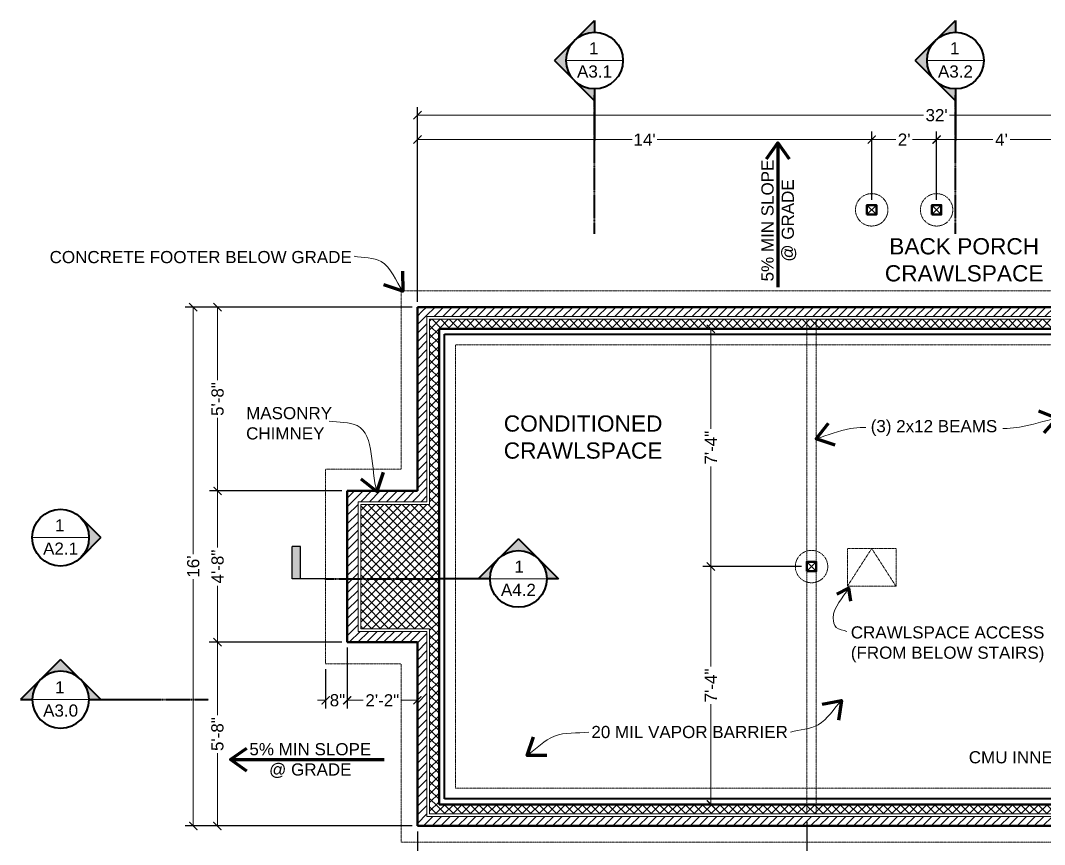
# Model space of a CAD drawing. Header units: inches. Extents: x -54 to 15382, y 469 to 41738.
# Drawn here: x 57.2 to 435.9, y 6570.4 to 6875.4 of the extents above; entities that cross this region are included whole.
import ezdxf

# ---------------------------------------------------------------- set-up
doc = ezdxf.new("R2010")
doc.units = ezdxf.units.IN
doc.header["$MEASUREMENT"] = 0
doc.linetypes.add('CENTER', pattern=[2, 1.25, -0.25, 0.25, -0.25])
doc.linetypes.add('DASHED2', pattern=[0.375, 0.25, -0.125])
doc.layers.get('0').update_dxf_attribs({"lineweight": 9})
for name, color, linetype, lineweight in [('1', 7, 'Continuous', 9), ('2', 7, 'Continuous', 18), ('4', 7, 'Continuous', 40), ('5', 7, 'Continuous', 50), ('A-DIMSx', 7, 'Continuous', 9), ('A-LINK', 7, 'Continuous', 40), ('A-TEXTx', 7, 'Continuous', 18)]:
    doc.layers.add(name, color=color, linetype=linetype, lineweight=lineweight)
doc.styles.get("Standard").update_dxf_attribs({"font": 'arial.ttf'})
doc.dimstyles.get("Standard").update_dxf_attribs({"dimtxt": 3, "dimasz": 2, "dimexe": 0.03125, "dimexo": 0.0625, "dimgap": 0.03125, "dimtad": 0, "dimtoh": 1, "dimdec": 4, "dimlfac": 0.99985, "dimzin": 0, "dimdsep": 46, "dimlunit": 4, "dimtxsty": 'Standard', "dimblk": 'ARCHTICK', "dimblk1": 'ARCHTICK', "dimblk2": 'ARCHTICK', "dimcen": 0.09, "dimclrt": 256, "dimadec": 0, "dimazin": 0, "dimtfac": 1, "dimtdec": 4, "dimtofl": 0, "dimtmove": 0, "dimatfit": 3, "dimfxl": 1, "dimtolj": 1, "dimtzin": 0, "dimarcsym": 0})
pattern_1 = [(45, (12, 0), (-1.59099026, 1.59099026), [])]
pattern_2 = [(45, (12, 0), (-1.59099026, 1.59099026), []), (135, (12, 0), (-1.59099026, -1.59099026), [])]

# ---------------------------------------------------------------- blocks, each defined once
blk = doc.blocks.new('Section Callout')
at = {"layer": 'A-LINK', "ltscale": 0.1}
h = blk.add_hatch(color=256, dxfattribs=at)
h.paths.add_polyline_path([(1891.06, 7392.5), (1883.64, 7385.08), (1891.06, 7377.65, -0.198912), (1887.98, 7385.08, -0.198912)])
h.paths.add_polyline_path([(1898.48, 7399.92), (1891.06, 7392.5, -0.198912), (1898.48, 7395.58)])
h.paths.add_polyline_path([(1891.06, 7377.65), (1898.48, 7370.23), (1898.48, 7374.58, -0.198912)])
for p, q in [((1883.64, 7385.08), (1898.48, 7399.92)), ((1898.48, 7399.92), (1898.48, 7395.58)), ((1883.64, 7385.08), (1898.48, 7370.23)), ((1898.48, 7374.58), (1898.48, 7370.23)), ((1898.48, 7370.23), (1898.48, 7355.49))]:
    blk.add_line(p, q, dxfattribs=at)
blk.add_circle((1898.48, 7385.08), 10.5, dxfattribs=at)
blk = doc.blocks.new('Elevation Callout - 1')
at = {"layer": 'A-LINK', "ltscale": 0.1}
blk.add_hatch(color=256, dxfattribs=at).paths.add_polyline_path([(2031.59, 7377.65), (2039.01, 7370.23), (2046.43, 7377.65, -0.198912), (2039.01, 7374.58, -0.198912)])
for q in [(2031.59, 7377.65), (2046.43, 7377.65)]:
    blk.add_line((2039.01, 7370.23), q, dxfattribs=at)
blk.add_circle((2039.01, 7385.08), 10.5, dxfattribs=at)
blk = doc.blocks.new('_ArchTick')
at = {"color": 0, "linetype": 'ByBlock', "lineweight": 0, "const_width": 0.15}
blk.add_lwpolyline([(-0.5, -0.5), (0.5, 0.5)], dxfattribs=at)
blk = doc.blocks.new('*D182')
at = {"layer": 'A-DIMSx', "color": 0, "lineweight": -2, "ltscale": 0.1}
for p, q in [((202, 6769.27), (127.07, 6769.27)), ((176, 6701.27), (127.07, 6701.27))]:
    blk.add_line(p, q, dxfattribs=at)
at = {"layer": 'A-DIMSx', "color": 0, "lineweight": 5, "ltscale": 0.1}
for p, q in [((130.07, 6769.27), (130.07, 6742.27)), ((130.07, 6701.27), (130.07, 6728.28))]:
    blk.add_line(p, q, dxfattribs=at)
at = {"layer": 'A-DIMSx', "color": 0, "lineweight": 5, "xscale": 3, "yscale": 3, "zscale": 3}
for p, rotation in [((130.07, 6769.27), 90), ((130.07, 6701.27), 270)]:
    blk.add_blockref('_ArchTick', p, dxfattribs=dict(at, rotation=rotation))
at = {"layer": 'A-DIMSx', "ltscale": 0.25, "insert": (130.07, 6735.27), "char_height": 4.5, "attachment_point": 5, "rotation": 90}
blk.add_mtext('\\A1;5\'-8"', dxfattribs=at)
blk = doc.blocks.new('*D183')
at = {"layer": 'A-DIMSx', "color": 0, "lineweight": -2, "ltscale": 0.1}
for p, q in [((176, 6701.27), (127.07, 6701.27)), ((176, 6645.27), (127.07, 6645.27))]:
    blk.add_line(p, q, dxfattribs=at)
at = {"layer": 'A-DIMSx', "color": 0, "lineweight": 5, "ltscale": 0.1}
for p, q in [((130.07, 6701.27), (130.07, 6680.35)), ((130.07, 6645.27), (130.07, 6666.2))]:
    blk.add_line(p, q, dxfattribs=at)
at = {"layer": 'A-DIMSx', "color": 0, "lineweight": 5, "xscale": 3, "yscale": 3, "zscale": 3}
for p, rotation in [((130.07, 6701.27), 90), ((130.07, 6645.27), 270)]:
    blk.add_blockref('_ArchTick', p, dxfattribs=dict(at, rotation=rotation))
at = {"layer": 'A-DIMSx', "ltscale": 0.25, "insert": (130.07, 6673.27), "char_height": 4.5, "attachment_point": 5, "rotation": 90}
blk.add_mtext('\\A1;4\'-8"', dxfattribs=at)
blk = doc.blocks.new('*D184')
at = {"layer": 'A-DIMSx', "color": 0, "lineweight": -2, "ltscale": 0.1}
for p, q in [((176, 6645.27), (127.01, 6645.27)), ((202, 6577.27), (127.01, 6577.27))]:
    blk.add_line(p, q, dxfattribs=at)
at = {"layer": 'A-DIMSx', "color": 0, "lineweight": 5, "ltscale": 0.1}
for p, q in [((130.01, 6645.27), (130.01, 6618.27)), ((130.01, 6577.27), (130.01, 6604.28))]:
    blk.add_line(p, q, dxfattribs=at)
at = {"layer": 'A-DIMSx', "color": 0, "lineweight": 5, "xscale": 3, "yscale": 3, "zscale": 3}
for p, rotation in [((130.01, 6645.27), 90), ((130.01, 6577.27), 270)]:
    blk.add_blockref('_ArchTick', p, dxfattribs=dict(at, rotation=rotation))
at = {"layer": 'A-DIMSx', "ltscale": 0.25, "insert": (130.01, 6611.27), "char_height": 4.5, "attachment_point": 5, "rotation": 90}
blk.add_mtext('\\A1;5\'-8"', dxfattribs=at)
blk = doc.blocks.new('*D185')
at = {"layer": 'A-DIMSx', "color": 0, "lineweight": -2, "ltscale": 0.1}
for p, q in [((202, 6769.27), (118.07, 6769.27)), ((202, 6577.27), (118.07, 6577.27))]:
    blk.add_line(p, q, dxfattribs=at)
at = {"layer": 'A-DIMSx', "color": 0, "lineweight": 5, "ltscale": 0.1}
for p, q in [((121.07, 6769.27), (121.07, 6677.88)), ((121.07, 6577.27), (121.07, 6668.67))]:
    blk.add_line(p, q, dxfattribs=at)
at = {"layer": 'A-DIMSx', "color": 0, "lineweight": 5, "xscale": 3, "yscale": 3, "zscale": 3}
for p, rotation in [((121.07, 6769.27), 90), ((121.07, 6577.27), 270)]:
    blk.add_blockref('_ArchTick', p, dxfattribs=dict(at, rotation=rotation))
at = {"layer": 'A-DIMSx', "ltscale": 0.25, "insert": (121.07, 6673.27), "char_height": 4.5, "attachment_point": 5, "rotation": 90}
blk.add_mtext("\\A1;16'", dxfattribs=at)
blk = doc.blocks.new('*D186')
at = {"layer": 'A-DIMSx', "color": 0, "lineweight": -2, "ltscale": 0.1}
for p, q in [((204, 6771.27), (204, 6834.27)), ((372, 6809.02), (372, 6834.27))]:
    blk.add_line(p, q, dxfattribs=at)
at = {"layer": 'A-DIMSx', "color": 0, "lineweight": 5, "ltscale": 0.1}
for p, q in [((204, 6831.27), (283.39, 6831.27)), ((372, 6831.27), (292.61, 6831.27))]:
    blk.add_line(p, q, dxfattribs=at)
at = {"layer": 'A-DIMSx', "color": 0, "lineweight": 5, "xscale": 3, "yscale": 3, "zscale": 3, "rotation": 180}
blk.add_blockref('_ArchTick', (204, 6831.27), dxfattribs=at)
at = {"layer": 'A-DIMSx', "color": 0, "lineweight": 5, "xscale": 3, "yscale": 3, "zscale": 3}
blk.add_blockref('_ArchTick', (372, 6831.27), dxfattribs=at)
at = {"layer": 'A-DIMSx', "ltscale": 0.25, "insert": (288, 6831.27), "char_height": 4.5, "attachment_point": 5}
blk.add_mtext("\\A1;14'", dxfattribs=at)
blk = doc.blocks.new('*D187')
at = {"layer": 'A-DIMSx', "color": 0, "lineweight": -2, "ltscale": 0.1}
for p, q in [((204, 6777.28), (204, 6843.28)), ((588, 6777.28), (588, 6843.28))]:
    blk.add_line(p, q, dxfattribs=at)
at = {"layer": 'A-DIMSx', "color": 0, "lineweight": 5, "ltscale": 0.1}
for p, q in [((204, 6840.28), (391.18, 6840.28)), ((588, 6840.28), (400.82, 6840.28))]:
    blk.add_line(p, q, dxfattribs=at)
at = {"layer": 'A-DIMSx', "color": 0, "lineweight": 5, "xscale": 3, "yscale": 3, "zscale": 3, "rotation": 180}
blk.add_blockref('_ArchTick', (204, 6840.28), dxfattribs=at)
at = {"layer": 'A-DIMSx', "color": 0, "lineweight": 5, "xscale": 3, "yscale": 3, "zscale": 3}
blk.add_blockref('_ArchTick', (588, 6840.28), dxfattribs=at)
at = {"layer": 'A-DIMSx', "ltscale": 0.25, "insert": (396, 6840.28), "char_height": 4.5, "attachment_point": 5}
blk.add_mtext("\\A1;32'", dxfattribs=at)
blk = doc.blocks.new('*D188')
at = {"layer": 'A-DIMSx', "color": 0, "lineweight": -2, "ltscale": 0.1}
for p, q in [((178, 6643.27), (178, 6620.78)), ((204, 6622.79), (204, 6620.78))]:
    blk.add_line(p, q, dxfattribs=at)
at = {"layer": 'A-DIMSx', "color": 0, "lineweight": 5, "ltscale": 0.1}
for p, q in [((178, 6623.78), (183.97, 6623.78)), ((204, 6623.78), (198.03, 6623.78))]:
    blk.add_line(p, q, dxfattribs=at)
at = {"layer": 'A-DIMSx', "color": 0, "lineweight": 5, "xscale": 3, "yscale": 3, "zscale": 3, "rotation": 180}
blk.add_blockref('_ArchTick', (178, 6623.78), dxfattribs=at)
at = {"layer": 'A-DIMSx', "color": 0, "lineweight": 5, "xscale": 3, "yscale": 3, "zscale": 3}
blk.add_blockref('_ArchTick', (204, 6623.78), dxfattribs=at)
at = {"layer": 'A-DIMSx', "ltscale": 0.25, "insert": (191, 6623.78), "char_height": 4.5, "attachment_point": 5}
blk.add_mtext('\\A1;2\'-2"', dxfattribs=at)
blk = doc.blocks.new('*D193')
at = {"layer": 'A-DIMSx', "color": 0, "lineweight": -2, "ltscale": 0.1}
for p, q in [((204, 6575.27), (204, 6451.44)), ((588, 6575.27), (588, 6451.44))]:
    blk.add_line(p, q, dxfattribs=at)
at = {"layer": 'A-DIMSx', "color": 0, "lineweight": 5, "ltscale": 0.1}
for p, q in [((204, 6454.44), (391.18, 6454.44)), ((588, 6454.44), (400.82, 6454.44))]:
    blk.add_line(p, q, dxfattribs=at)
at = {"layer": 'A-DIMSx', "color": 0, "lineweight": 5, "xscale": 3, "yscale": 3, "zscale": 3}
for p, rotation in [((204, 6454.44), 90), ((588, 6454.44), 270)]:
    blk.add_blockref('_ArchTick', p, dxfattribs=dict(at, rotation=rotation))
at = {"layer": 'A-DIMSx', "ltscale": 0.25, "insert": (396, 6454.44), "char_height": 4.5, "attachment_point": 5}
blk.add_mtext("\\A1;32'", dxfattribs=at)
blk = doc.blocks.new('*D194')
at = {"layer": 'A-DIMSx', "color": 0, "lineweight": -2, "ltscale": 0.1}
for p, q in [((204, 6575.27), (204, 6460.51)), ((219, 6493.25), (219, 6460.51))]:
    blk.add_line(p, q, dxfattribs=at)
at = {"layer": 'A-DIMSx', "color": 0, "lineweight": 5, "ltscale": 0.1}
for p, q in [((204, 6463.51), (201, 6463.51)), ((219, 6463.51), (222, 6463.51))]:
    blk.add_line(p, q, dxfattribs=at)
at = {"layer": 'A-DIMSx', "color": 0, "lineweight": 5, "xscale": 3, "yscale": 3, "zscale": 3}
blk.add_blockref('_ArchTick', (204, 6463.51), dxfattribs=at)
at = {"layer": 'A-DIMSx', "color": 0, "lineweight": 5, "xscale": 3, "yscale": 3, "zscale": 3, "rotation": 180}
blk.add_blockref('_ArchTick', (219, 6463.51), dxfattribs=at)
at = {"layer": 'A-DIMSx', "ltscale": 0.25, "insert": (211.5, 6463.51), "char_height": 4.5, "attachment_point": 5}
blk.add_mtext('\\A1;1\'-3"', dxfattribs=at)
blk = doc.blocks.new('*D195')
at = {"layer": 'A-DIMSx', "color": 0, "lineweight": -2, "ltscale": 0.1}
for p, q in [((204, 6575.27), (204, 6547.27)), ((348, 6578.77), (348, 6547.27))]:
    blk.add_line(p, q, dxfattribs=at)
at = {"layer": 'A-DIMSx', "color": 0, "lineweight": 5, "ltscale": 0.1}
for p, q in [((204, 6550.27), (271.39, 6550.27)), ((348, 6550.27), (280.61, 6550.27))]:
    blk.add_line(p, q, dxfattribs=at)
at = {"layer": 'A-DIMSx', "color": 0, "lineweight": 5, "xscale": 3, "yscale": 3, "zscale": 3, "rotation": 180}
blk.add_blockref('_ArchTick', (204, 6550.27), dxfattribs=at)
at = {"layer": 'A-DIMSx', "color": 0, "lineweight": 5, "xscale": 3, "yscale": 3, "zscale": 3}
blk.add_blockref('_ArchTick', (348, 6550.27), dxfattribs=at)
at = {"layer": 'A-DIMSx', "ltscale": 0.25, "insert": (276, 6550.27), "char_height": 4.5, "attachment_point": 5}
blk.add_mtext("\\A1;12'", dxfattribs=at)
blk = doc.blocks.new('*D216')
at = {"layer": 'A-DIMSx', "color": 0, "lineweight": -2, "ltscale": 0.1}
for p, q in [((348, 6578.77), (348, 6547.27)), ((444, 6578.84), (444, 6547.27))]:
    blk.add_line(p, q, dxfattribs=at)
at = {"layer": 'A-DIMSx', "color": 0, "lineweight": 5, "ltscale": 0.1}
for p, q in [((348, 6550.27), (392.94, 6550.27)), ((444, 6550.27), (399.06, 6550.27))]:
    blk.add_line(p, q, dxfattribs=at)
at = {"layer": 'A-DIMSx', "color": 0, "lineweight": 5, "xscale": 3, "yscale": 3, "zscale": 3, "rotation": 180}
blk.add_blockref('_ArchTick', (348, 6550.27), dxfattribs=at)
at = {"layer": 'A-DIMSx', "color": 0, "lineweight": 5, "xscale": 3, "yscale": 3, "zscale": 3}
blk.add_blockref('_ArchTick', (444, 6550.27), dxfattribs=at)
at = {"layer": 'A-DIMSx', "ltscale": 0.25, "insert": (396, 6550.27), "char_height": 4.5, "attachment_point": 5}
blk.add_mtext("\\A1;8'", dxfattribs=at)
blk = doc.blocks.new('*D218')
at = {"layer": 'A-DIMSx', "color": 0, "lineweight": -2, "ltscale": 0.1}
for p, q in [((396, 6809.02), (396, 6834.27)), ((444, 6809.02), (444, 6834.27))]:
    blk.add_line(p, q, dxfattribs=at)
at = {"layer": 'A-DIMSx', "color": 0, "lineweight": 5, "ltscale": 0.1}
for p, q in [((396, 6831.27), (416.85, 6831.27)), ((444, 6831.27), (423.15, 6831.27))]:
    blk.add_line(p, q, dxfattribs=at)
at = {"layer": 'A-DIMSx', "color": 0, "lineweight": 5, "xscale": 3, "yscale": 3, "zscale": 3, "rotation": 180}
blk.add_blockref('_ArchTick', (396, 6831.27), dxfattribs=at)
at = {"layer": 'A-DIMSx', "color": 0, "lineweight": 5, "xscale": 3, "yscale": 3, "zscale": 3}
blk.add_blockref('_ArchTick', (444, 6831.27), dxfattribs=at)
at = {"layer": 'A-DIMSx', "ltscale": 0.25, "insert": (420, 6831.27), "char_height": 4.5, "attachment_point": 5}
blk.add_mtext("\\A1;4'", dxfattribs=at)
blk = doc.blocks.new('Section Tail 1a')
at = {"layer": 'A-LINK', "lineweight": 5, "ltscale": 0.1}
blk.add_hatch(color=256, dxfattribs=at).paths.add_polyline_path([(5.4248, 3.0938), (5.4248, 3.1563), (5.1748, 3.1563), (5.1748, 3.0938)])
at = {"layer": 'A-LINK', "linetype": 'Continuous', "lineweight": 30, "ltscale": 0.1}
for p, q in [((5.4248, 3.1563), (5.1748, 3.1563)), ((5.1748, 3.0938), (5.1748, 3.1563)), ((5.4248, 3.0938), (5.1748, 3.0938)), ((5.4248, 2.9063), (5.4248, 3.1563))]:
    blk.add_line(p, q, dxfattribs=at)
blk = doc.blocks.new('*D221')
at = {"layer": 'A-DIMSx', "color": 0, "lineweight": -2, "ltscale": 0.1}
for p, q in [((372, 6809.02), (372, 6834.27)), ((396, 6809.02), (396, 6834.27))]:
    blk.add_line(p, q, dxfattribs=at)
at = {"layer": 'A-DIMSx', "color": 0, "lineweight": 5, "ltscale": 0.1}
for p, q in [((372, 6831.27), (380.89, 6831.27)), ((396, 6831.27), (387.11, 6831.27))]:
    blk.add_line(p, q, dxfattribs=at)
at = {"layer": 'A-DIMSx', "color": 0, "lineweight": 5, "xscale": 3, "yscale": 3, "zscale": 3, "rotation": 180}
blk.add_blockref('_ArchTick', (372, 6831.27), dxfattribs=at)
at = {"layer": 'A-DIMSx', "color": 0, "lineweight": 5, "xscale": 3, "yscale": 3, "zscale": 3}
blk.add_blockref('_ArchTick', (396, 6831.27), dxfattribs=at)
at = {"layer": 'A-DIMSx', "ltscale": 0.25, "insert": (384, 6831.27), "char_height": 4.5, "attachment_point": 5}
blk.add_mtext("\\A1;2'", dxfattribs=at)
blk = doc.blocks.new('*D239')
at = {"layer": 'A-DIMSx', "color": 0, "lineweight": -2, "ltscale": 0.1}
for p, q in [((346, 6673.27), (309.51, 6673.27)), ((311.95, 6585.27), (309.51, 6585.27))]:
    blk.add_line(p, q, dxfattribs=at)
at = {"layer": 'A-DIMSx', "color": 0, "lineweight": 5, "ltscale": 0.1}
for p, q in [((312.51, 6673.27), (312.51, 6636.25)), ((312.51, 6585.27), (312.51, 6622.3))]:
    blk.add_line(p, q, dxfattribs=at)
at = {"layer": 'A-DIMSx', "color": 0, "lineweight": 5, "xscale": 3, "yscale": 3, "zscale": 3}
for p, rotation in [((312.51, 6673.27), 90), ((312.51, 6585.27), 270)]:
    blk.add_blockref('_ArchTick', p, dxfattribs=dict(at, rotation=rotation))
at = {"layer": 'A-DIMSx', "ltscale": 0.25, "insert": (312.51, 6629.27), "char_height": 4.5, "attachment_point": 5, "rotation": 90}
blk.add_mtext('\\A1;7\'-4"', dxfattribs=at)
blk = doc.blocks.new('*D240')
at = {"layer": 'A-DIMSx', "color": 0, "lineweight": -2, "ltscale": 0.1}
for p, q in [((312.1, 6761.27), (309.51, 6761.27)), ((346, 6673.27), (309.51, 6673.27))]:
    blk.add_line(p, q, dxfattribs=at)
at = {"layer": 'A-DIMSx', "color": 0, "lineweight": 5, "ltscale": 0.1}
for p, q in [((312.51, 6761.27), (312.51, 6724.25)), ((312.51, 6673.27), (312.51, 6710.3))]:
    blk.add_line(p, q, dxfattribs=at)
at = {"layer": 'A-DIMSx', "color": 0, "lineweight": 5, "xscale": 3, "yscale": 3, "zscale": 3}
for p, rotation in [((312.51, 6761.27), 90), ((312.51, 6673.27), 270)]:
    blk.add_blockref('_ArchTick', p, dxfattribs=dict(at, rotation=rotation))
at = {"layer": 'A-DIMSx', "ltscale": 0.25, "insert": (312.51, 6717.27), "char_height": 4.5, "attachment_point": 5, "rotation": 90}
blk.add_mtext('\\A1;7\'-4"', dxfattribs=at)
blk = doc.blocks.new('*D270')
at = {"layer": 'A-DIMSx', "color": 0, "lineweight": -2, "ltscale": 0.1}
for p, q in [((178, 6643.27), (178, 6620.78)), ((170, 6635.27), (170, 6620.78))]:
    blk.add_line(p, q, dxfattribs=at)
at = {"layer": 'A-DIMSx', "color": 0, "lineweight": 5, "ltscale": 0.1}
for p, q in [((170, 6623.78), (167, 6623.78)), ((178, 6623.78), (181, 6623.78))]:
    blk.add_line(p, q, dxfattribs=at)
at = {"layer": 'A-DIMSx', "color": 0, "lineweight": 5, "xscale": 3, "yscale": 3, "zscale": 3}
blk.add_blockref('_ArchTick', (170, 6623.78), dxfattribs=at)
at = {"layer": 'A-DIMSx', "color": 0, "lineweight": 5, "xscale": 3, "yscale": 3, "zscale": 3, "rotation": 180}
blk.add_blockref('_ArchTick', (178, 6623.78), dxfattribs=at)
at = {"layer": 'A-DIMSx', "ltscale": 0.25, "insert": (174.4, 6623.78), "char_height": 4.5, "attachment_point": 5}
blk.add_mtext('\\A1;8"', dxfattribs=at)

msp = doc.modelspace()

# ---------------------------------------------------------------- hatches: boundary and pattern name
at = {"layer": '1', "ltscale": 0.25}
h = msp.add_hatch(dxfattribs=at)
h.set_pattern_fill('ANSI31', color=256, scale=18, style=0)
h.set_pattern_definition(pattern_1)
h.paths.add_polyline_path([(207.5000785, 6697.2747155), (207.5000785, 6765.7747155), (204.0000785, 6769.2747155), (204.0000785, 6701.2747155), (178.0000785, 6701.2747155), (178.0000785, 6668.6985302), (182.0000785, 6668.6985302), (182.0000785, 6697.2747155)])
h.paths.add_polyline_path([(207.5000785, 6580.7747155), (207.5000785, 6649.2747155), (182.0000785, 6649.2747155), (182.0000785, 6668.6985302), (178.0000785, 6668.6985302), (178.0000785, 6645.2747155), (204.0000785, 6645.2747155), (204.0000785, 6577.2747155)])
h = msp.add_hatch(dxfattribs=at)
h.set_pattern_fill('ANSI31', color=256, scale=18, style=0)
h.set_pattern_definition(pattern_1)
h.paths.add_polyline_path([(584.5000785, 6765.6809655), (588.0000785, 6769.1809655), (588.0000785, 6769.2747155), (204.0000785, 6769.2747155), (207.5000785, 6765.7747155), (584.5000785, 6765.7747155)])
h = msp.add_hatch(dxfattribs=at)
h.set_pattern_fill('ANSI37', color=256, scale=18, style=0)
h.set_pattern_definition(pattern_2)
h.paths.add_polyline_path([(212.0000785, 6668.6985302), (212.0000785, 6761.2747155), (208.5000785, 6764.7747155), (208.5000785, 6696.2747155), (183.0000785, 6696.2747155), (183.0000785, 6668.6985302), (211.7281767, 6668.6985302)])
h.paths.add_polyline_path([(212.0000785, 6585.2747155), (212.0000785, 6668.6985302), (211.7281767, 6668.6985302), (183.0000785, 6668.6985302), (183.0000785, 6650.2747155), (208.5000785, 6650.2747155), (208.5000785, 6581.7747155)])
h = msp.add_hatch(dxfattribs=at)
h.set_pattern_fill('ANSI37', color=256, scale=18, style=0)
h.set_pattern_definition(pattern_2)
h.paths.add_polyline_path([(580.0000785, 6761.2747155), (583.5000785, 6764.7747155), (208.5000785, 6764.7747155), (212.0000785, 6761.2747155)])
h = msp.add_hatch(dxfattribs=at)
h.set_pattern_fill('ANSI37', color=256, scale=18, style=0)
h.set_pattern_definition(pattern_2)
h.paths.add_polyline_path([(583.5000785, 6581.7747155), (580.0000785, 6585.2747155), (212.0000785, 6585.2747155), (208.5000785, 6581.7747155)])
h = msp.add_hatch(dxfattribs=at)
h.set_pattern_fill('ANSI31', color=256, scale=18, style=0)
h.set_pattern_definition(pattern_1)
h.paths.add_polyline_path([(588.0000785, 6577.2747155), (584.5000785, 6580.7747155), (207.5000785, 6580.7747155), (204.0000785, 6577.2747155)])

# ---------------------------------------------------------------- linework, layer by layer
at = {"layer": '1', "ltscale": 0.1}
for p, q in [((207.5000785, 6765.7747155), (584.5000785, 6765.7747155)), ((207.5000785, 6697.2747155), (207.5000785, 6765.7747155)), ((208.5000785, 6764.7747155), (583.5000785, 6764.7747155)), ((208.5000785, 6696.2747155), (208.5000785, 6764.7747155)), ((207.5000785, 6697.2747155), (182.0000785, 6697.2747155)), ((182.0000785, 6649.2747155), (182.0000785, 6697.2747155)), ((208.5000785, 6696.2747155), (183.0000785, 6696.2747155)), ((183.0000785, 6650.2747155), (183.0000785, 6696.2747155)), ((182.0000785, 6649.2747155), (207.5000785, 6649.2747155)), ((183.0000785, 6650.2747155), (208.5000785, 6650.2747155)), ((207.5000785, 6580.7747155), (207.5000785, 6649.2747155)), ((208.5000785, 6581.7747155), (208.5000785, 6650.2747155)), ((584.5000785, 6580.7747155), (207.5000785, 6580.7747155)), ((583.5000785, 6581.7747155), (208.5000785, 6581.7747155))]:
    msp.add_line(p, q, dxfattribs=at)
at = {"layer": '2', "ltscale": 0.1}
for p, q in [((258.9849509, 6860.5008975), (279.9849509, 6860.5008975)), ((392.4799967, 6860.5008975), (413.4799968, 6860.5008975)), ((61.5000784, 6683.9696035), (82.5000785, 6683.9696035)), ((230.8177112, 6668.6985302), (251.8177113, 6668.6985302)), ((61.5107043, 6624.0247155), (82.5107044, 6624.0247155))]:
    msp.add_line(p, q, dxfattribs=at)
at = {"layer": '2', "ltscale": 0.25}
for p, q in [((370.2500785, 6807.0247155), (373.7500785, 6803.5247155)), ((373.7500785, 6807.0247155), (370.2500785, 6803.5247155)), ((394.2500785, 6807.0247155), (397.7500785, 6803.5247155)), ((397.7500785, 6807.0247155), (394.2500785, 6803.5247155)), ((348.0000785, 6675.0247155), (351.5000785, 6671.5247155)), ((351.5000785, 6675.0247155), (348.0000785, 6671.5247155))]:
    msp.add_line(p, q, dxfattribs=at)
at = {"layer": '2', "linetype": 'DASHED2', "ltscale": 0.2}
for p, q in [((198.0000785, 6775.2747155), (594.0000785, 6775.2747155)), ((198.0000785, 6709.2747155), (198.0000785, 6775.2747155)), ((218.0000785, 6755.2747155), (574.0000785, 6755.2747155)), ((218.0000785, 6591.2747155), (218.0000785, 6755.2747155)), ((198.0000785, 6709.2747155), (170.0000785, 6709.2747155)), ((170.0000785, 6637.2747155), (170.0000785, 6709.2747155)), ((170.0000785, 6637.2747155), (198.0000785, 6637.2747155)), ((198.0000785, 6571.2747155), (198.0000785, 6637.2747155)), ((574.0000785, 6591.2747155), (218.0000785, 6591.2747155)), ((594.0000785, 6571.2747155), (198.0000785, 6571.2747155))]:
    msp.add_line(p, q, dxfattribs=at)
at = {"layer": '2', "linetype": 'DASHED2', "ltscale": 0.3}
for p, q in [((348.0000785, 6764.7747155), (348.0000785, 6581.7747155)), ((351.5000785, 6764.7747155), (351.5000785, 6581.7747155))]:
    msp.add_line(p, q, dxfattribs=at)
at = {"layer": '2', "linetype": 'DASHED2', "ltscale": 0.2, "flags": 128}
for points in [[(380.9889417, 6679.9582832), (380.9889417, 6665.9582832), (362.9889417, 6665.9582832), (362.9889417, 6679.9582832), (380.9889417, 6679.9582832)], [(380.9889417, 6665.9582832), (371.9889417, 6679.9582832), (362.9889417, 6665.9582832)]]:
    msp.add_lwpolyline(points, dxfattribs=at)
at = {"layer": '2', "linetype": 'DASHED2', "ltscale": 0.2}
for centre in [(372.0000785, 6805.2747155), (396.0000785, 6805.2747155), (349.7500785, 6673.2747155)]:
    msp.add_circle(centre, 6, dxfattribs=at)
at = {"layer": '4'}
for p, q in [((214.0000785, 6759.2747155), (578.0000785, 6759.2747155)), ((214.0000785, 6587.2747155), (214.0000785, 6759.2747155)), ((578.0000785, 6587.2747155), (214.0000785, 6587.2747155))]:
    msp.add_line(p, q, dxfattribs=at)
at = {"layer": '5'}
for p, q in [((204.0000785, 6769.2747155), (588.0000785, 6769.2747155)), ((204.0000785, 6701.2747155), (204.0000785, 6769.2747155)), ((212.0000785, 6761.2747155), (580.0000785, 6761.2747155)), ((212.0000785, 6585.2747155), (212.0000785, 6761.2747155)), ((178.0000785, 6645.2747155), (178.0000785, 6701.2747155)), ((204.0000785, 6701.2747155), (178.0000785, 6701.2747155)), ((178.0000785, 6645.2747155), (204.0000785, 6645.2747155)), ((204.0000785, 6577.2747155), (204.0000785, 6645.2747155)), ((580.0000785, 6585.2747155), (212.0000785, 6585.2747155)), ((588.0000785, 6577.2747155), (204.0000785, 6577.2747155))]:
    msp.add_line(p, q, dxfattribs=at)
at = {"layer": '5', "flags": 128}
for points in [[(370.2500785, 6803.5247155), (370.2500785, 6807.0247155), (373.7500785, 6807.0247155), (373.7500785, 6803.5247155), (370.2500785, 6803.5247155)], [(394.2500785, 6803.5247155), (394.2500785, 6807.0247155), (397.7500785, 6807.0247155), (397.7500785, 6803.5247155), (394.2500785, 6803.5247155)], [(348.0000785, 6671.5247155), (348.0000785, 6675.0247155), (351.5000785, 6675.0247155), (351.5000785, 6671.5247155), (348.0000785, 6671.5247155)]]:
    msp.add_lwpolyline(points, dxfattribs=at)
at = {"layer": 'A-LINK', "linetype": 'CENTER', "ltscale": 0.15}
for p, q in [((269.4849509, 6796.3626708), (269.4849509, 6847.7729754)), ((402.9799968, 6796.3626708), (402.9799968, 6847.7729754)), ((169.6854381, 6668.6985302), (211.7281767, 6668.6985302)), ((84.7386264, 6624.0247155), (126.7205219, 6624.0247155))]:
    msp.add_line(p, q, dxfattribs=at)

# ---------------------------------------------------------------- block references
at = {"ltscale": 0.1}
for p in [(-1629, -524.5746862), (-1495.5049541, -524.5746862)]:
    msp.add_blockref('Section Callout', p, dxfattribs=at)
for name, p, rotation in [('Elevation Callout - 1', (7457.0756621, 4644.9595724), 90), ('Section Callout', (-7143.7578724, 8567.1834811), 270.0000000000001)]:
    msp.add_blockref(name, p, dxfattribs=dict(at, rotation=rotation))
at = {"ltscale": 0.1, "xscale": -1, "rotation": 89.99999999999984}
msp.add_blockref('Section Callout', (7457.0862881, 8522.5096664), dxfattribs=at)
at = {"layer": 'A-LINK', "ltscale": 0.1, "xscale": -48, "yscale": 48, "zscale": 48, "rotation": 89.99999999999994}
msp.add_blockref('Section Tail 1a', (309.1854943, 6929.089878), dxfattribs=at)

# ---------------------------------------------------------------- texts
at = {"layer": 'A-LINK', "ltscale": 0.1, "attachment_point": 5}
for s, insert, char_height, width in [('{1}', (269.1748078, 6865.0442485), 4.5, 9.771161836), ('{1}', (402.6698537, 6865.0442485), 4.5, 9.771161836), ('{\\H0.75x;A3.1}', (269.4806931, 6856.4409333), 6, 9.85131083), ('{\\H0.75x;A3.2}', (402.975739, 6856.4409333), 6, 9.85131083), ('{1}', (71.6899354, 6688.5129545), 4.5, 9.771161836), ('{\\H0.75x;A2.1}', (71.9958207, 6679.9096393), 6, 9.85131083), ('{1}', (241.6278544, 6673.2418812), 4.5, 9.771161836), ('{\\H0.75x;A4.2}', (241.321969, 6664.638566), 6, 9.85131083), ('{1}', (71.7005613, 6628.5680665), 4.5, 9.771161836), ('{\\H0.75x;A3.0}', (72.0064466, 6619.9647513), 6, 9.85131083)]:
    msp.add_mtext(s, dxfattribs=dict(at, insert=insert, char_height=char_height, width=width))
at = {"layer": 'A-TEXTx', "ltscale": 0.5, "insert": (337.6513089, 6801.327359), "char_height": 4.5, "attachment_point": 5, "rotation": 90}
msp.add_mtext('{5% MIN SLOPE\\P@ GRADE}', dxfattribs=at)
at = {"layer": 'A-TEXTx', "ltscale": 0.5}
for s, insert, char_height, width, attachment_point in [('{BACK PORCH \\PCRAWLSPACE}', (406.2009931, 6794.7867545), 6, 75.553414731, 2), ('{CONDITIONED\\PCRAWLSPACE}', (265.2572442, 6729.2068828), 6, 104.530359291, 2), ('{CRAWLSPACE ACCESS \\P(FROM BELOW STAIRS) }', (364.2668761, 6637.8075364), 4.5, 88.698428589, 7)]:
    msp.add_mtext(s, dxfattribs=dict(at, insert=insert, char_height=char_height, width=width, attachment_point=attachment_point))
at = {"layer": 'A-TEXTx', "ltscale": 0.1, "char_height": 4.5}
for s, insert, attachment_point in [('{CONCRETE FOOTER BELOW GRADE}', (179.6953217, 6787.7679934), 6), ('{MASONRY\\PCHIMNEY}', (140.6185254, 6726.2703161), 4), ('{(3) 2x12 BEAMS}', (418.440825, 6724.5597242), 6), ('{CMU INNER WYTHE}', (467.969469, 6602.669849), 6)]:
    msp.add_mtext(s, dxfattribs=dict(at, insert=insert, attachment_point=attachment_point))
at = {"layer": 'A-TEXTx', "ltscale": 0.25, "insert": (268.3238075, 6612.0226584), "char_height": 4.5, "attachment_point": 4}
msp.add_mtext('{20 MIL VAPOR BARRIER}', dxfattribs=at)
at = {"layer": 'A-TEXTx', "ltscale": 0.5, "insert": (164.3599792, 6601.487506), "char_height": 4.5, "attachment_point": 5}
msp.add_mtext('{5% MIN SLOPE\\P@ GRADE}', dxfattribs=at)

# ---------------------------------------------------------------- dimensions: what is measured, and where the dimension line sits
at = {"layer": 'A-DIMSx', "ltscale": 0.1}
for base, p1, p2, picture, middle in [((588.0000785, 6840.2798691), (204.0000785, 6775.2798691), (588.0000785, 6775.2798691), '*D187', (396.0000785, 6840.2798691)), ((372.0000785, 6831.2747155), (204.0000785, 6769.2747155), (372.0000785, 6807.0247155), '*D186', (288.0000785, 6831.2747155)), ((396.0000785, 6831.2747155), (372.0000785, 6807.0247155), (396.0000785, 6807.0247155), '*D221', (384.0000785, 6831.2747155)), ((444.0000785, 6831.2747155), (396.0000785, 6807.0247155), (444.0000785, 6807.0247155), '*D218', (420.0000785, 6831.2747155)), ((204.0000785, 6623.7770384), (178.0000785, 6645.2747155), (204.0000785, 6624.7946589), '*D188', (191.0000785, 6623.7770384)), ((204.0000785, 6550.2730736), (348.0000785, 6580.7747155), (204.0000785, 6577.2747155), '*D195', (276.0000785, 6550.2730736)), ((444.0000785, 6550.2728328), (348.0000785, 6580.7747155), (444.0000785, 6580.8370089), '*D216', (396.0000785, 6550.2728328)), ((219.0000785, 6463.5069459), (204.0000785, 6577.2747155), (219.0000785, 6495.246602), '*D194', (211.5000785, 6463.5069459))]:
    dim = msp.add_linear_dim(base=base, p1=p1, p2=p2, dimstyle='Standard', override={"dimtxt": 4.5, "dimasz": 3, "dimexe": 3, "dimexo": 2, "dimgap": 1, "dimlfac": -47.9928, "dimlwd": 5}, dxfattribs=at)
    dim.commit()
    dim.dimension.update_dxf_attribs({"geometry": picture, "text_midpoint": middle})
for base, p1, p2, picture, middle in [((121.0699164, 6769.2747155), (204.0000785, 6577.2747155), (204.0000785, 6769.2747155), '*D185', (121.0699164, 6673.2747155)), ((130.0699164, 6701.2747155), (204.0000785, 6769.2747155), (178.0000785, 6701.2747155), '*D182', (130.0699164, 6735.2747155)), ((312.5122663, 6761.2747155), (348.0000785, 6673.2747155), (314.1015037, 6761.2747155), '*D240', (312.5122663, 6717.2747155)), ((130.0699164, 6645.2747155), (178.0000785, 6701.2747155), (178.0000785, 6645.2747155), '*D183', (130.0699164, 6673.2747155)), ((312.5122663, 6673.2747155), (313.9452507, 6585.2747155), (348.0000785, 6673.2747155), '*D239', (312.5122663, 6629.2747155)), ((130.0087774, 6577.2747155), (178.0000785, 6645.2747155), (204.0000785, 6577.2747155), '*D184', (130.0087774, 6611.2747155))]:
    dim = msp.add_linear_dim(base=base, p1=p1, p2=p2, angle=90, dimstyle='Standard', override={"dimtxt": 4.5, "dimasz": 3, "dimexe": 3, "dimexo": 2, "dimgap": 1, "dimlfac": -47.9928, "dimlwd": 5}, dxfattribs=at)
    dim.commit()
    dim.dimension.update_dxf_attribs({"geometry": picture, "text_midpoint": middle})
dim = msp.add_linear_dim(base=(178.0000785, 6623.7770384), p1=(170.0000785, 6637.2747155), p2=(178.0000785, 6645.2747155), dimstyle='Standard', override={"dimtxt": 4.5, "dimasz": 3, "dimexe": 3, "dimexo": 2, "dimgap": 1, "dimlfac": -47.9928, "dimtmove": 2, "dimlwd": 5}, dxfattribs=at)
dim.commit()
dim.dimension.update_dxf_attribs({"geometry": '*D270', "text_midpoint": (174.3957431, 6623.7770384), "dimtype": 160})
dim = msp.add_linear_dim(base=(588.0000785, 6454.4382647), p1=(204.0000785, 6577.2747155), p2=(588.0000785, 6577.2747155), text="32'", dimstyle='Standard', override={"dimtxt": 4.5, "dimasz": 3, "dimexe": 3, "dimexo": 2, "dimgap": 1, "dimlfac": -47.9928, "dimlwd": 5}, dxfattribs=at)
dim.commit()
dim.dimension.update_dxf_attribs({"geometry": '*D193', "text_midpoint": (396.0000785, 6454.4382647)})

# ---------------------------------------------------------------- leaders
at = {"layer": 'A-TEXTx'}
for points in [[(337.2856757, 6830.1153593), (337.2856757, 6810.1029495), (337.2856757, 6776.7184866)], [(134.8236433, 6601.8531393), (153.8638928, 6601.8531393), (191.7264355, 6601.8531393)]]:
    msp.add_leader(points, dimstyle='Standard', override={"dimasz": 6, "dimldrblk": 'Open90', "dimlwd": 65535}, dxfattribs=at)
at = {"layer": 'A-TEXTx', "path_type": 1}
for points, override in [([(198.5696599, 6775.1850569), (190.5590338, 6786.1494436), (180.5501017, 6788.1245098)], {"dimasz": 6, "dimgap": 1, "dimldrblk": 'Open90', "dimlwd": 65535}), ([(440.5000785, 6728.2404278), (426.6847118, 6724.8908584), (422.0813096, 6724.3889897), (420.5118396, 6724.3747568)], {"dimasz": 6, "dimgap": 1, "dimldrblk": 'Open90', "dimlwd": 65535}), ([(188.9899443, 6701.0676286), (181.6910935, 6725.4112242), (171.2831911, 6727.0773679)], {"dimasz": 6, "dimgap": 1, "dimldrblk": 'Open90', "dimlwd": 65535}), ([(351.5000785, 6720.5975892), (364.133082, 6724.3354366), (368.8843477, 6724.730329), (369.8212393, 6724.7320912)], {"dimasz": 6, "dimgap": 1, "dimldrblk": 'Open90', "dimlwd": 65535}), ([(363.4319098, 6665.3176691), (357.7493966, 6654.2044169), (358.905469, 6650.7768347), (362.7788664, 6649.2326775)], {"dimasz": 4, "dimgap": 1, "dimldrblk": 'Open90', "dimlwd": 65535})]:
    msp.add_leader(points, dimstyle='Standard', override=override, dxfattribs=at)
at = {"layer": 'A-TEXTx', "path_type": 1, "annotation_type": 0, "has_hookline": 1, "text_width": 72.4328104}
for points, hookline_direction in [([(360.8393752, 6623.7209057), (352.1779008, 6614.7183991), (342.0033955, 6612.0226584)], 1), ([(244.5498929, 6603.3540725), (254.628046, 6610.5611547), (267.3238075, 6612.0226584)], 0)]:
    msp.add_leader(points, dimstyle='Standard', override={"dimasz": 6, "dimgap": 1, "dimldrblk": 'Open90', "dimlwd": 65535}, dxfattribs=dict(at, hookline_direction=hookline_direction))

doc.saveas('drawing.dxf')
